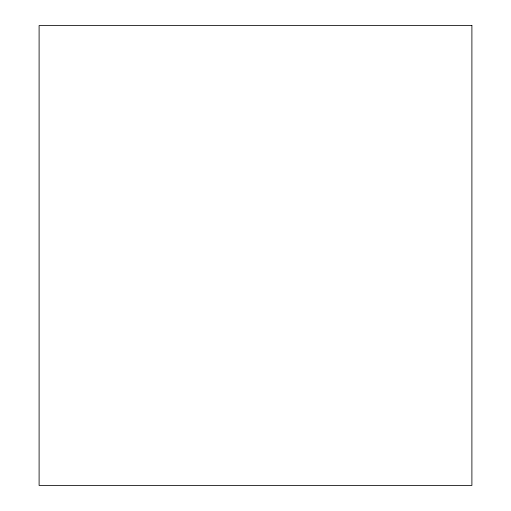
<?xml version="1.0" encoding="UTF-8"?>
<svg xmlns="http://www.w3.org/2000/svg" width="511" height="511" viewBox="0 0 511 511"><rect width="100%" height="100%" fill="white"/><g stroke="black" fill="none" stroke-linecap="round" stroke-linejoin="round"><path stroke-width="0.77" d="M471.896 25.55L39.104 25.55L39.104 485.45L471.896 485.45L471.896 25.55"/></g></svg>
